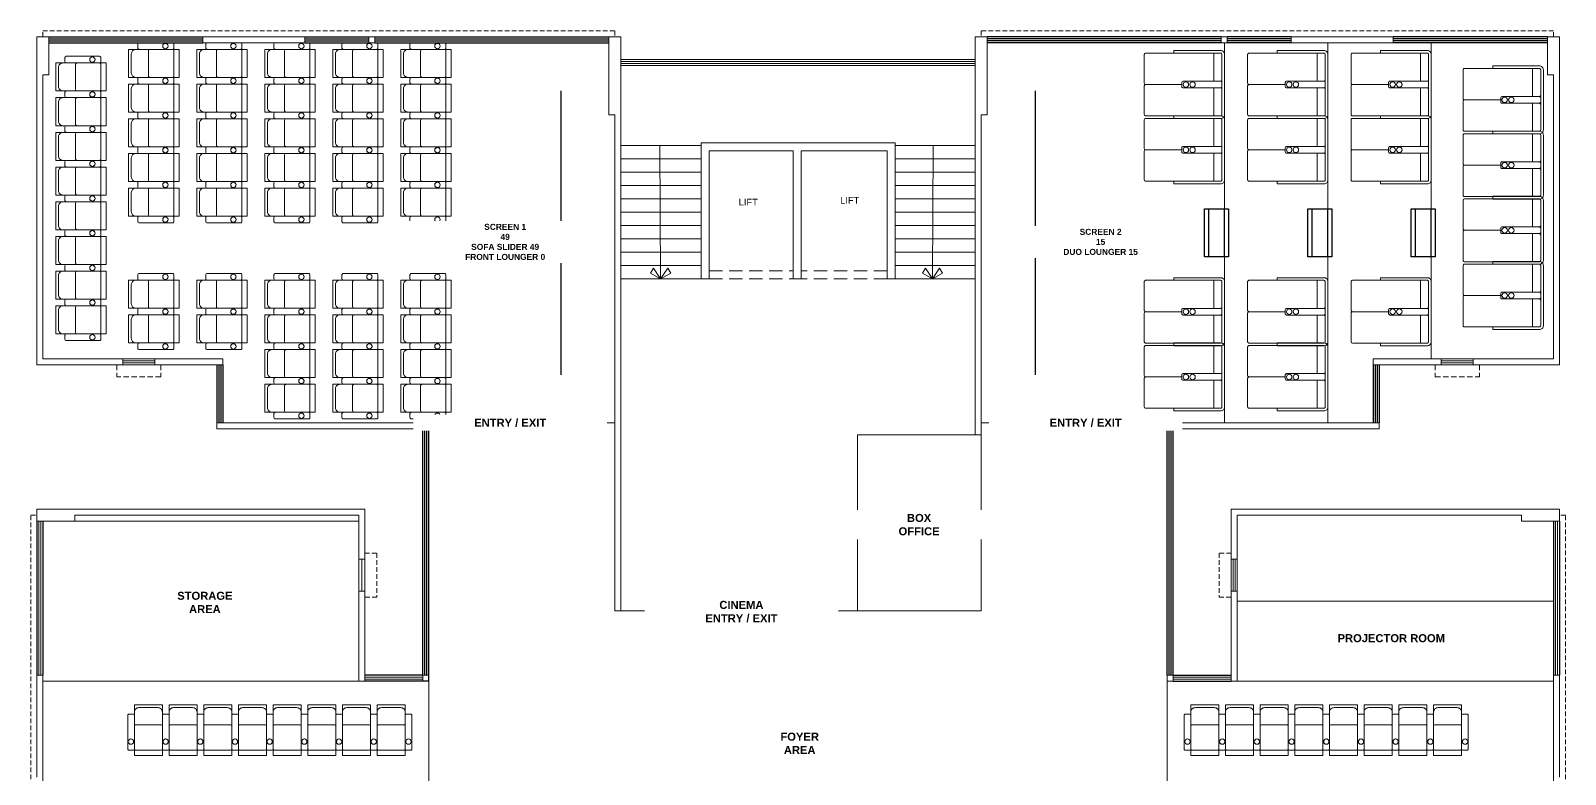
# Model space of a CAD drawing. Header units: inches. Extents: x 1807 to 67852, y 1160 to 20242.
# Drawn here: x 42211 to 43361, y 9205 to 9763 of the extents above; entities that cross this region are included whole.
import ezdxf
from ezdxf.lldxf.tags import DXFTag

# ---------------------------------------------------------------- set-up
doc = ezdxf.new("R2010")
doc.units = ezdxf.units.IN
doc.header["$MEASUREMENT"] = 0
doc.linetypes.add('DASHED', pattern=[0.75, 0.5, -0.25])
for name, color, linetype, lineweight in [('02WINDOW & DOTTED', 8, 'Continuous', 20), ('CHAIRS', 34, 'Continuous', 20), ('Nstair', 8, 'Continuous', 20), ('PROJ.', 8, 'DASHED', 20), ('RAILING', 8, 'Continuous', 25), ('Railing 01', 8, 'Continuous', 18), ('SHOP TEXT', 7, 'Continuous', 15), ('text', 7, 'Continuous', 15), ('wall', 7, 'Continuous', 20), ('WALLS', 7, 'Continuous', 20), ('WINDOW', 8, 'Continuous', 15)]:
    doc.layers.add(name, color=color, linetype=linetype, lineweight=lineweight)
for name, color, linetype in [('Chair', 34, 'Continuous'), ('GF', 36, 'Continuous'), ('step light', 250, 'Continuous')]:
    doc.layers.add(name, color=color, linetype=linetype)
doc.styles.add('Krupalu 1', font='arial.ttf')
doc.styles.add('title block', font='')
doc.styles.get('title block').set_extended_font_data('Gulim')
tags = doc.linetypes.add('HIDDEN', pattern=[0.375, 0.25, -0.125]).pattern_tags.tags
tags[6:7] = [DXFTag(74, 4), DXFTag(75, 0), DXFTag(340, '0'), DXFTag(46, 1.0), DXFTag(50, 0.0), DXFTag(44, 0.0), DXFTag(45, 0.0)]
tags[4:5] = [DXFTag(74, 4), DXFTag(75, 0), DXFTag(340, '0'), DXFTag(46, 1.0), DXFTag(50, 0.0), DXFTag(44, 0.0), DXFTag(45, 0.0)]

# ---------------------------------------------------------------- blocks, each defined once
blk = doc.blocks.new('Recliner chair-01')
at = {"layer": 'CHAIRS', "lineweight": -2}
for points in [[(-10.5, 1), (-10.5, 26, 0.414214), (-11.5, 27), (-14.5, 27, 0.414214), (-15.5, 26), (-15.5, 1, 0.414214), (-14.5, 0), (-11.5, 0, 0.414214)], [(-7.1, 31.9), (7.1, 31.9, -0.414214), (10.5, 28.5), (10.5, 1, -0.414214), (9.5, 0), (-9.5, 0, -0.414214), (-10.5, 1), (-10.5, 28.5, -0.414214)], [(10.5, 1), (10.5, 26, -0.414214), (11.5, 27), (14.5, 27, -0.414214), (15.5, 26), (15.5, 1, -0.414214), (14.5, 0), (11.5, 0, -0.414214)], [(10.5, 1), (10.5, 18, 0.414214), (9.5, 19), (-9.5, 19, 0.414214), (-10.5, 18), (-10.5, 1, 0.414214), (-9.5, 0), (9.5, 0, 0.414214)]]:
    blk.add_lwpolyline(points, format="xyb", close=True, dxfattribs=at)
at = {"layer": 'CHAIRS', "linetype": 'HIDDEN', "lineweight": -2}
blk.add_lwpolyline([(-10.5, 33.9), (10.5, 33.9), (10.5, -4), (-10.5, -4)], close=True, dxfattribs=at)
at = {"layer": 'CHAIRS', "lineweight": -2}
for centre in [(-13, 6.4), (13.1, 6.4)]:
    blk.add_circle(centre, 2, dxfattribs=at)
blk = doc.blocks.new('*U361')
at = {"layer": 'CHAIRS'}
blk.add_blockref('Recliner chair-01', (0, -14.9), dxfattribs=at)
blk = doc.blocks.new('*U360')
at = {"layer": 'GF', "color": 0, "linetype": 'ByBlock', "lineweight": -2}
for p in [(0, 0), (26, 0), (52, 0), (78, 0)]:
    blk.add_blockref('*U361', p, dxfattribs=at)
at = {"layer": 'GF', "color": 0, "linetype": 'ByBlock', "lineweight": -2, "transparency": 16777216}
for p in [(104, 0), (130, 0), (156, 0), (182, 0)]:
    blk.add_blockref('*U361', p, dxfattribs=at)
blk = doc.blocks.new('*U372')
at = {"layer": 'CHAIRS'}
blk.add_blockref('Recliner chair-01', (0, -14.9), dxfattribs=at)
blk = doc.blocks.new('*U371')
at = {"layer": 'GF', "color": 0, "linetype": 'ByBlock', "lineweight": -2}
for p in [(0, 0), (26, 0), (52, 0), (78, 0)]:
    blk.add_blockref('*U372', p, dxfattribs=at)
at = {"layer": 'GF', "color": 0, "linetype": 'ByBlock', "lineweight": -2, "transparency": 16777216}
for p in [(104, 0), (130, 0), (156, 0), (182, 0)]:
    blk.add_blockref('*U372', p, dxfattribs=at)
blk = doc.blocks.new('*U392')
at = {"layer": 'CHAIRS'}
blk.add_blockref('Recliner chair-01', (0, -14.9), dxfattribs=at)
blk = doc.blocks.new('*U391')
at = {"layer": 'GF', "color": 0, "linetype": 'ByBlock', "lineweight": -2}
for p in [(0, 0), (26, 0), (52, 0), (78, 0)]:
    blk.add_blockref('*U392', p, dxfattribs=at)
at = {"layer": 'GF', "color": 0, "linetype": 'ByBlock', "lineweight": -2, "transparency": 16777216}
for p in [(104, 0), (130, 0), (156, 0), (182, 0)]:
    blk.add_blockref('*U392', p, dxfattribs=at)
blk = doc.blocks.new('*U396')
at = {"layer": 'CHAIRS'}
blk.add_blockref('Recliner chair-01', (0, -14.9), dxfattribs=at)
blk = doc.blocks.new('*U395')
at = {"layer": 'GF', "color": 0, "linetype": 'ByBlock', "lineweight": -2}
for p in [(0, 0), (26, 0), (52, 0)]:
    blk.add_blockref('*U396', p, dxfattribs=at)
at = {"layer": 'GF', "color": 0, "linetype": 'ByBlock', "lineweight": -2, "transparency": 16777216}
for p in [(78, 0), (104, 0), (0, -51), (26, -51), (52, -51), (78, -51), (104, -51), (0, -102), (26, -102), (52, -102), (78, -102), (104, -102), (0, -153), (26, -153), (52, -153), (78, -153), (104, -153), (0, -204), (26, -204), (52, -204), (78, -204), (104, -204)]:
    blk.add_blockref('*U396', p, dxfattribs=at)
blk = doc.blocks.new('*U398')
at = {"layer": 'CHAIRS'}
blk.add_blockref('Recliner chair-01', (0, -14.9), dxfattribs=at)
blk = doc.blocks.new('*U397')
at = {"layer": 'GF', "color": 0, "linetype": 'ByBlock', "lineweight": -2}
for p in [(0, 0), (26, 0)]:
    blk.add_blockref('*U398', p, dxfattribs=at)
at = {"layer": 'GF', "color": 0, "linetype": 'ByBlock', "lineweight": -2, "transparency": 16777216}
for p in [(0, -51), (26, -51)]:
    blk.add_blockref('*U398', p, dxfattribs=at)
blk = doc.blocks.new('*U394')
at = {"layer": 'CHAIRS'}
blk.add_blockref('Recliner chair-01', (0, -14.9), dxfattribs=at)
blk = doc.blocks.new('*U393')
at = {"layer": 'GF', "color": 0, "linetype": 'ByBlock', "lineweight": -2}
for p in [(0, 0), (26, 0)]:
    blk.add_blockref('*U394', p, dxfattribs=at)
at = {"layer": 'GF', "color": 0, "linetype": 'ByBlock', "lineweight": -2, "transparency": 16777216}
for p in [(52, 0), (78, 0), (0, -51), (26, -51), (52, -51), (78, -51), (0, -102), (26, -102), (52, -102), (78, -102)]:
    blk.add_blockref('*U394', p, dxfattribs=at)
blk = doc.blocks.new('Lounger with enclosure - Single arm-flat-18')
at = {"layer": 'CHAIRS', "ltscale": 5}
for p, q in [((-607, -207), (-65, -207)), ((65, -207), (607, -207))]:
    blk.add_line(p, q, dxfattribs=at)
at = {"layer": 'CHAIRS'}
for points in [[(-658, -981), (-607, -981), (-607, -77, -0.414214), (-581, -52), (581, -52, -0.414214), (607, -77), (607, -981), (658, -981), (658, -77, 0.414214), (581, 0), (-581, 0, 0.414214), (-658, -77)], [(39, -826), (-39, -826, -0.414214), (-65, -800), (-65, -77, -0.414214), (-39, -52), (39, -52, -0.414214), (65, -77), (65, -800, -0.414214)]]:
    blk.add_lwpolyline(points, format="xyb", close=True, dxfattribs=at)
for points in [[(0, -826), (0, -1528, -0.414214), (-26, -1554), (-581, -1554, -0.414214), (-607, -1528), (-607, -77, -0.414214), (-581, -52), (-90, -52, -0.414214), (-65, -77), (-65, -800, 0.414214), (-39, -826), (0, -826)], [(0, -826), (0, -1528, 0.414214), (26, -1554), (581, -1554, 0.414214), (607, -1528), (607, -77, 0.414214), (581, -52), (90, -52, 0.414214), (65, -77), (65, -800, -0.414214), (39, -826), (0, -826)]]:
    blk.add_lwpolyline(points, format="xyb", dxfattribs=at)
at = {"layer": 'CHAIRS', "ltscale": 5}
for centre in [(0, -620), (0, -749)]:
    blk.add_circle(centre, 52.9, dxfattribs=at)
blk = doc.blocks.new('*U522')
at = {"layer": 'WALLS', "ltscale": 5, "xscale": 0.0387378005297279, "yscale": 0.0387378005297279, "zscale": 0.0387378005297279}
blk.add_blockref('Lounger with enclosure - Single arm-flat-18', (0, 30.1), dxfattribs=at)
blk = doc.blocks.new('*U521')
at = {"layer": 'Chair', "color": 0, "linetype": 'ByBlock', "lineweight": -2}
for p in [(0, 0), (48.9, 0), (97.7, 0), (146.6, 0)]:
    blk.add_blockref('*U522', p, dxfattribs=at)
blk = doc.blocks.new('*U524')
at = {"layer": 'WALLS', "ltscale": 5, "xscale": 0.0387378005297279, "yscale": 0.0387378005297279, "zscale": 0.0387378005297279}
blk.add_blockref('Lounger with enclosure - Single arm-flat-18', (0, 30.1), dxfattribs=at)
blk = doc.blocks.new('*U523')
at = {"layer": 'Chair', "color": 0, "linetype": 'ByBlock', "lineweight": -2}
blk.add_blockref('*U524', (0, 0), dxfattribs=at)
blk = doc.blocks.new('*U520')
at = {"layer": 'WALLS', "ltscale": 5, "xscale": 0.0387378005297279, "yscale": 0.0387378005297279, "zscale": 0.0387378005297279}
blk.add_blockref('Lounger with enclosure - Single arm-flat-18', (0, 30.1), dxfattribs=at)
blk = doc.blocks.new('*U519')
at = {"layer": 'Chair', "color": 0, "linetype": 'ByBlock', "lineweight": -2}
for p in [(0, 0), (48.9, 0), (0, -77.5), (48.9, -77.5), (0, -155), (48.9, -155)]:
    blk.add_blockref('*U520', p, dxfattribs=at)
blk = doc.blocks.new('steplight')
at = {"layer": 'step light', "ltscale": 60, "elevation": 1.4}
for points in [[(161565.4, -82860.6), (161583.4, -82860.6), (161583.4, -82896.6), (161565.4, -82896.6)], [(161565.4, -82860.6), (161568.4, -82860.6), (161568.4, -82896.6), (161565.4, -82896.6)], [(161580.4, -82860.6), (161583.4, -82860.6), (161583.4, -82896.6), (161580.4, -82896.6)]]:
    blk.add_lwpolyline(points, close=True, dxfattribs=at)
blk = doc.blocks.new('*U526')
at = {"layer": 'WALLS', "ltscale": 5, "xscale": 0.0387378005297279, "yscale": 0.0387378005297279, "zscale": 0.0387378005297279}
blk.add_blockref('Lounger with enclosure - Single arm-flat-18', (0, 30.1), dxfattribs=at)
blk = doc.blocks.new('*U525')
at = {"layer": 'Chair', "color": 0, "linetype": 'ByBlock', "lineweight": -2}
blk.add_blockref('*U526', (0, 0), dxfattribs=at)
at = {"layer": 'Chair', "color": 0, "linetype": 'ByBlock', "lineweight": -2, "transparency": 16777216}
for p in [(48.9, 0), (0, -77.5), (48.9, -77.5)]:
    blk.add_blockref('*U526', p, dxfattribs=at)

msp = doc.modelspace()

# ---------------------------------------------------------------- linework, layer by layer
at = {"layer": '02WINDOW & DOTTED'}
for p, q in [((42918.6, 9741.2), (42652.9, 9741.2)), ((42918.6, 9739.7), (42652.9, 9739.7)), ((42918.6, 9738.2), (42652.9, 9738.2)), ((42918.6, 9736.7), (42652.9, 9736.7))]:
    msp.add_line(p, q, dxfattribs=at)
at = {"layer": '02WINDOW & DOTTED', "linetype": 'DASHED', "ltscale": 20}
for p, q in [((42719.1, 9582.7), (42782.1, 9582.7)), ((42719.1, 9576.7), (42782.1, 9576.7)), ((42852.6, 9582.7), (42788.1, 9582.7)), ((42852.6, 9576.7), (42788.1, 9576.7))]:
    msp.add_line(p, q, dxfattribs=at)
at = {"layer": 'Nstair', "ltscale": 10}
for p, q in [((42713.1, 9676.7), (42653.1, 9676.7)), ((42682.3, 9676.7), (42682.8, 9576.7)), ((42858.6, 9676.7), (42918.6, 9676.7)), ((42887.1, 9676.7), (42886.6, 9576.7)), ((42713.1, 9666.7), (42653.1, 9666.7)), ((42858.6, 9666.7), (42918.6, 9666.7)), ((42713.1, 9656.7), (42653.1, 9656.7)), ((42858.6, 9656.7), (42918.6, 9656.7)), ((42713.1, 9646.7), (42653.1, 9646.7)), ((42858.6, 9646.7), (42918.6, 9646.7)), ((42713.1, 9636.7), (42653.1, 9636.7)), ((42858.6, 9636.7), (42918.6, 9636.7)), ((42713.1, 9626.7), (42653.1, 9626.7)), ((42858.6, 9626.7), (42918.6, 9626.7)), ((42713.1, 9616.7), (42653.1, 9616.7)), ((42858.6, 9616.7), (42918.6, 9616.7)), ((42713.1, 9606.7), (42653.1, 9606.7)), ((42713.1, 9596.7), (42653.1, 9596.7)), ((42858.6, 9606.7), (42918.6, 9606.7)), ((42858.6, 9596.7), (42918.6, 9596.7)), ((42713.1, 9586.7), (42653.1, 9586.7)), ((42675.3, 9580.9), (42677.4, 9584.8)), ((42677.4, 9584.8), (42682.8, 9576.7)), ((42688.2, 9584.8), (42682.8, 9576.7)), ((42690.4, 9580.9), (42688.2, 9584.8)), ((42858.6, 9586.7), (42918.6, 9586.7)), ((42879.1, 9580.9), (42881.3, 9584.8)), ((42881.3, 9584.8), (42886.6, 9576.7)), ((42892, 9584.8), (42886.6, 9576.7)), ((42894.2, 9580.9), (42892, 9584.8)), ((42713.1, 9576.7), (42653.1, 9576.7)), ((42682.8, 9576.7), (42675.3, 9580.9)), ((42682.8, 9576.7), (42690.4, 9580.9)), ((42858.6, 9576.7), (42918.6, 9576.7)), ((42886.6, 9576.7), (42879.1, 9580.9)), ((42886.6, 9576.7), (42894.2, 9580.9))]:
    msp.add_line(p, q, dxfattribs=at)
at = {"layer": 'PROJ.', "ltscale": 8}
for p, q in [((42275.1, 9512.2), (42275.1, 9503.2)), ((42308.1, 9503.2), (42275.1, 9503.2)), ((42308.1, 9512.2), (42308.1, 9503.2)), ((43263.6, 9512.2), (43263.6, 9503.2)), ((43263.6, 9503.2), (43296.6, 9503.2)), ((43296.6, 9512.2), (43296.6, 9503.2))]:
    msp.add_line(p, q, dxfattribs=at)
at = {"layer": 'PROJ.', "ltscale": 7}
for points in [[(42219.6, 9758.2), (42219.6, 9762.7), (42648.6, 9762.7), (42648.6, 9758.2)], [(43352.1, 9758.2), (43352.1, 9762.7), (42923.1, 9762.7), (42923.1, 9758.2)], [(42215.1, 8970.7), (42210.6, 8970.7), (42210.6, 9399.7), (42215.1, 9399.7)], [(43356.6, 8970.7), (43361.1, 8970.7), (43361.1, 9399.7), (43356.6, 9399.7)], [(42461.1, 9371.2), (42470.1, 9371.2), (42470.1, 9338.2), (42461.1, 9338.2)], [(43110.6, 9371.2), (43101.6, 9371.2), (43101.6, 9338.2), (43110.6, 9338.2)]]:
    msp.add_lwpolyline(points, dxfattribs=at)
at = {"layer": 'RAILING'}
for p, q in [((42224.1, 9758.2), (42339.6, 9758.2)), ((42224.1, 9756.7), (42339.6, 9756.7)), ((42416.1, 9758.2), (42464.1, 9758.2)), ((42416.1, 9756.7), (42464.1, 9756.7)), ((42468.6, 9758.2), (42644.1, 9758.2)), ((42468.6, 9756.7), (42644.1, 9756.7)), ((43103.1, 9758.2), (42927.6, 9758.2)), ((43103.1, 9756.7), (42927.6, 9756.7)), ((43155.6, 9758.2), (43107.6, 9758.2)), ((43155.6, 9756.7), (43107.6, 9756.7)), ((43347.6, 9758.2), (43232.1, 9758.2)), ((43347.6, 9756.7), (43232.1, 9756.7)), ((42224.1, 9755.2), (42339.6, 9755.2)), ((42224.1, 9753.7), (42339.6, 9753.7)), ((42416.1, 9755.2), (42464.1, 9755.2)), ((42416.1, 9753.7), (42464.1, 9753.7)), ((42468.6, 9755.2), (42644.1, 9755.2)), ((42468.6, 9753.7), (42644.1, 9753.7)), ((43103.1, 9755.2), (42927.6, 9755.2)), ((43103.1, 9753.7), (42927.6, 9753.7)), ((43155.6, 9755.2), (43107.6, 9755.2)), ((43155.6, 9753.7), (43107.6, 9753.7)), ((43347.6, 9755.2), (43232.1, 9755.2)), ((43347.6, 9753.7), (43232.1, 9753.7)), ((42350.1, 9512.2), (42350.1, 9468.7)), ((42351.6, 9512.2), (42351.6, 9468.7)), ((42353.1, 9512.2), (42353.1, 9468.7)), ((42354.6, 9512.2), (42354.6, 9468.7)), ((43217.1, 9512.2), (43217.1, 9468.7)), ((43218.6, 9512.2), (43218.6, 9468.7)), ((43220.1, 9512.2), (43220.1, 9468.7)), ((43221.6, 9512.2), (43221.6, 9468.7)), ((42504.6, 9279.7), (42504.6, 9464.2)), ((42506.1, 9279.7), (42506.1, 9464.2)), ((42507.6, 9279.7), (42507.6, 9464.2)), ((42509.1, 9275.2), (42509.1, 9464.2)), ((43062.6, 9279.7), (43062.6, 9464.2)), ((43064.1, 9279.7), (43064.1, 9464.2)), ((43065.6, 9279.7), (43065.6, 9464.2)), ((43067.1, 9279.7), (43067.1, 9464.2)), ((42215.1, 9395.2), (42215.1, 9279.7)), ((42219.6, 9395.2), (42219.6, 9279.7)), ((43352.1, 9395.2), (43352.1, 9279.7)), ((43356.6, 9395.2), (43356.6, 9279.7)), ((42504.6, 9279.7), (42461.1, 9279.7)), ((42509.1, 9275.2), (42461.1, 9275.2)), ((43067.1, 9279.7), (43110.6, 9279.7)), ((43067.1, 9275.2), (43110.6, 9275.2))]:
    msp.add_line(p, q, dxfattribs=at)
at = {"layer": 'Railing 01'}
for p, q in [((42216.6, 9395.2), (42216.6, 9279.7)), ((42218.1, 9395.2), (42218.1, 9279.7)), ((43353.6, 9395.2), (43353.6, 9279.7)), ((43355.1, 9395.2), (43355.1, 9279.7)), ((42504.6, 9278.2), (42461.1, 9278.2)), ((42504.6, 9276.7), (42461.1, 9276.7)), ((43067.1, 9278.2), (43110.6, 9278.2)), ((43067.1, 9276.7), (43110.6, 9276.7))]:
    msp.add_line(p, q, dxfattribs=at)
at = {"layer": 'step light', "linetype": 'Continuous', "lineweight": 0, "ltscale": 50}
for points in [[(43105.6, 9468.7), (43105.6, 9753.7)], [(43183.1, 9468.7), (43183.1, 9753.7)], [(43260.6, 9516.7), (43260.6, 9753.7)]]:
    msp.add_lwpolyline(points, dxfattribs=at)
at = {"layer": 'wall'}
for p, q in [((42215.1, 9758.2), (42215.1, 9512.2)), ((42215.1, 9758.2), (42224.1, 9758.2)), ((42224.1, 9734.2), (42224.1, 9758.2)), ((42339.6, 9758.2), (42339.6, 9753.7)), ((42339.6, 9758.2), (42416.1, 9758.2)), ((42416.1, 9758.2), (42416.1, 9753.7)), ((42464.1, 9758.2), (42464.1, 9758.2)), ((42464.1, 9758.2), (42468.6, 9758.2)), ((42644.1, 9758.2), (42644.1, 9704.2)), ((42644.1, 9758.2), (42653.1, 9758.2)), ((42653.1, 9758.2), (42653.1, 9328)), ((42918.6, 9758.2), (42918.6, 9459.7)), ((42927.6, 9758.2), (42918.6, 9758.2)), ((42927.6, 9758.2), (42927.6, 9704.2)), ((43103.1, 9758.2), (43103.1, 9753.7)), ((43107.6, 9758.2), (43103.1, 9758.2)), ((43107.6, 9758.2), (43107.6, 9753.7)), ((43155.6, 9758.2), (43155.6, 9753.7)), ((43232.1, 9758.2), (43155.6, 9758.2)), ((43232.1, 9758.2), (43232.1, 9753.7)), ((43347.6, 9734.2), (43347.6, 9758.2)), ((43356.6, 9758.2), (43347.6, 9758.2)), ((43356.6, 9758.2), (43356.6, 9512.2)), ((42339.6, 9753.7), (42411.6, 9753.7)), ((42411.6, 9753.7), (42411.6, 9753.7)), ((42416.1, 9753.7), (42411.6, 9753.7)), ((43232.1, 9753.7), (43155.6, 9753.7)), ((42224.1, 9729.7), (42224.1, 9734.2)), ((43347.6, 9729.7), (43347.6, 9734.2)), ((43347.6, 9734.2), (43347.6, 9734.2)), ((42219.6, 9729.7), (42219.6, 9569.2)), ((42224.1, 9729.7), (42219.6, 9729.7)), ((43347.6, 9729.7), (43352.1, 9729.7)), ((43352.1, 9729.7), (43352.1, 9569.2)), ((42644.1, 9699.7), (42644.1, 9704.2)), ((42644.1, 9704.2), (42644.1, 9704.2)), ((42644.1, 9699.7), (42648.6, 9699.7)), ((42648.6, 9699.7), (42648.6, 9328)), ((42923.1, 9699.7), (42923.1, 9459.7)), ((42927.6, 9699.7), (42923.1, 9699.7)), ((42927.6, 9699.7), (42927.6, 9704.2)), ((42927.6, 9704.2), (42927.6, 9704.2)), ((42788.1, 9678.7), (42713.1, 9678.7)), ((42713.1, 9678.7), (42713.1, 9576.7)), ((42782.1, 9678.7), (42858.6, 9678.7)), ((42858.6, 9678.7), (42858.6, 9576.7)), ((42719.1, 9576.7), (42719.1, 9672.7)), ((42719.1, 9672.7), (42782.1, 9672.7)), ((42782.1, 9672.7), (42782.1, 9576.7)), ((42782.1, 9576.7), (42782.1, 9672.7)), ((42788.1, 9576.7), (42788.1, 9672.7)), ((42852.6, 9672.7), (42788.1, 9672.7)), ((42788.1, 9672.7), (42788.1, 9576.7)), ((42852.6, 9576.7), (42852.6, 9672.7)), ((42713.1, 9576.7), (42719.1, 9576.7)), ((42782.1, 9576.7), (42788.1, 9576.7)), ((42788.1, 9576.7), (42782.1, 9576.7)), ((42858.6, 9576.7), (42852.6, 9576.7)), ((42219.6, 9569.2), (42219.6, 9564.7)), ((42219.6, 9569.2), (42219.6, 9569.2)), ((42219.6, 9564.7), (42219.6, 9564.7)), ((42219.6, 9564.7), (42219.6, 9516.7)), ((43352.1, 9569.2), (43352.1, 9564.7)), ((43352.1, 9569.2), (43352.1, 9569.2)), ((43352.1, 9564.7), (43352.1, 9564.7)), ((43352.1, 9564.7), (43352.1, 9516.7)), ((42279.6, 9516.7), (42219.6, 9516.7)), ((42279.6, 9516.7), (42279.6, 9512.2)), ((42303.6, 9516.7), (42303.6, 9512.2)), ((42354.6, 9516.7), (42303.6, 9516.7)), ((42308.1, 9516.7), (42308.1, 9516.7)), ((42354.6, 9516.7), (42354.6, 9512.2)), ((43217.1, 9516.7), (43268.1, 9516.7)), ((43217.1, 9516.7), (43217.1, 9512.2)), ((43268.1, 9516.7), (43268.1, 9512.2)), ((43292.1, 9516.7), (43292.1, 9512.2)), ((43292.1, 9516.7), (43352.1, 9516.7)), ((42279.6, 9512.2), (42215.1, 9512.2)), ((42354.6, 9512.2), (42303.6, 9512.2)), ((43217.1, 9512.2), (43268.1, 9512.2)), ((43292.1, 9512.2), (43356.6, 9512.2)), ((42350.1, 9468.7), (42350.1, 9464.2)), ((43221.6, 9468.7), (43221.6, 9464.2)), ((42461.1, 9404.2), (42215.1, 9404.2)), ((42215.1, 9395.2), (42215.1, 9404.2)), ((42243.6, 9399.7), (42243.6, 9395.2)), ((42404.1, 9399.7), (42243.6, 9399.7)), ((42404.1, 9399.7), (42404.1, 9399.7)), ((42408.6, 9399.7), (42404.1, 9399.7)), ((42408.6, 9399.7), (42408.6, 9399.7)), ((42461.1, 9366.7), (42461.1, 9404.2)), ((43110.6, 9404.2), (43356.6, 9404.2)), ((43110.6, 9366.7), (43110.6, 9404.2)), ((43115.1, 9399.7), (43163.1, 9399.7)), ((43115.1, 9366.7), (43115.1, 9399.7)), ((43163.1, 9399.7), (43328.1, 9399.7)), ((43328.1, 9399.7), (43328.1, 9395.2)), ((43356.6, 9395.2), (43356.6, 9404.2)), ((42239.1, 9395.2), (42215.1, 9395.2)), ((42239.1, 9395.2), (42239.1, 9395.2)), ((42239.1, 9395.2), (42243.6, 9395.2)), ((43332.6, 9395.2), (43328.1, 9395.2)), ((43332.6, 9395.2), (43356.6, 9395.2)), ((43332.6, 9395.2), (43332.6, 9395.2)), ((42461.1, 9366.7, 2), (42456.6, 9366.7, 2)), ((43110.6, 9366.7), (43115.1, 9366.7)), ((42456.6, 9275.2), (42456.6, 9342.7)), ((42461.1, 9342.7), (42456.6, 9342.7)), ((42461.1, 9275.2), (42461.1, 9342.7)), ((43110.6, 9275.2), (43110.6, 9342.7)), ((43110.6, 9342.7), (43115.1, 9342.7)), ((43115.1, 9275.2), (43115.1, 9342.7)), ((42215.1, 9279.7), (42215.1, 9203.2)), ((42219.6, 9279.7), (42215.1, 9279.7)), ((42219.6, 9279.7), (42219.6, 9207.7)), ((42461.1, 9275.2), (42456.6, 9275.2)), ((43067.1, 9279.7), (43062.6, 9279.7)), ((43110.6, 9275.2), (43115.1, 9275.2)), ((43352.1, 9279.7), (43352.1, 9207.7)), ((43352.1, 9279.7), (43356.6, 9279.7)), ((43356.6, 9279.7), (43356.6, 9203.2)), ((42219.6, 9207.7), (42219.6, 9207.7)), ((42219.6, 9207.7), (42219.6, 9203.2)), ((43352.1, 9207.7), (43352.1, 9207.7)), ((43352.1, 9207.7), (43352.1, 9203.2))]:
    msp.add_line(p, q, dxfattribs=at)
for points in [[(42354.6, 9468.7), (42350.1, 9468.7)], [(43221.6, 9464.2), (43062.6, 9464.2), (43062.6, 9468.7), (43221.6, 9468.7)], [(42350.1, 9464.2), (42509.1, 9464.2)]]:
    msp.add_lwpolyline(points, dxfattribs=at)
at = {"layer": 'WALLS', "lineweight": 30}
for p, q in [((42607.9, 9717.7), (42607.9, 9504.7)), ((42963.6, 9717.7), (42963.6, 9504.7))]:
    msp.add_line(p, q, dxfattribs=at)
at = {"layer": 'WALLS'}
for p, q in [((42509.1, 9468.7), (42648.6, 9468.7)), ((43062.6, 9468.7), (42923.1, 9468.7)), ((42923.1, 9459.7), (42918.6, 9459.7)), ((42648.6, 9328), (42653.1, 9328)), ((42653.1, 9328), (42830.5, 9328))]:
    msp.add_line(p, q, dxfattribs=at)
for points in [[(42468.6, 9753.7), (42464.1, 9753.7), (42464.1, 9758.2), (42468.6, 9758.2)], [(42509.1, 9464.2), (42350.1, 9464.2), (42350.1, 9468.7), (42509.1, 9468.7)], [(42830.5, 9459.7), (42923.1, 9459.7), (42923.1, 9328), (42830.5, 9328)], [(42456.6, 9275.2), (42219.6, 9275.2), (42219.6, 9395.2), (42456.6, 9395.2)], [(43115.1, 9275.2), (43352.1, 9275.2), (43352.1, 9335.2), (43115.1, 9335.2)], [(42509.1, 8661.7), (42456.6, 8661.7), (42456.6, 8625.7), (42219.6, 8625.7), (42219.6, 9275.2), (42509.1, 9275.2)], [(42509.1, 9279.7), (42504.6, 9279.7), (42504.6, 9275.2), (42509.1, 9275.2)], [(43062.6, 9279.7), (43067.1, 9279.7), (43067.1, 9275.2), (43062.6, 9275.2)], [(43062.6, 8661.7), (43115.1, 8661.7), (43115.1, 8625.7), (43352.1, 8625.7), (43352.1, 9275.2), (43062.6, 9275.2)]]:
    msp.add_lwpolyline(points, close=True, dxfattribs=at)
for points in [[(43103.1, 9753.7), (43107.6, 9753.7)], [(42408.6, 9399.7), (42456.6, 9399.7), (42456.6, 9366.7)]]:
    msp.add_lwpolyline(points, dxfattribs=at)
at = {"layer": 'WINDOW'}
for p, q in [((42303.6, 9516.7), (42279.6, 9516.7)), ((42303.6, 9515.2), (42279.6, 9515.2)), ((43268.1, 9516.7), (43292.1, 9516.7)), ((43268.1, 9515.2), (43292.1, 9515.2)), ((42303.6, 9513.7), (42279.6, 9513.7)), ((42303.6, 9512.2), (42279.6, 9512.2)), ((43268.1, 9513.7), (43292.1, 9513.7)), ((43268.1, 9512.2), (43292.1, 9512.2)), ((42456.6, 9342.8, -2), (42456.6, 9366.8, -2)), ((42458.8, 9342.6, -2), (42458.8, 9366.7, -2)), ((42461.1, 9342.7), (42461.1, 9366.7)), ((43110.6, 9342.7), (43110.6, 9366.7)), ((43112.1, 9342.7), (43112.1, 9366.7)), ((43113.6, 9342.7), (43113.6, 9366.7)), ((43115.1, 9342.7), (43115.1, 9366.7))]:
    msp.add_line(p, q, dxfattribs=at)

# ---------------------------------------------------------------- block references
at = {"layer": 'Chair'}
for name, p, rotation in [('*U519', (43230.5, 9722.3), 269.9999999999967), ('*U521', (43314.5, 9710.8), 270.0000000000034), ('*U523', (43230.5, 9552.1), 270.0000000000034)]:
    msp.add_blockref(name, p, dxfattribs=dict(at, rotation=rotation))
at = {"layer": 'GF', "xscale": -1}
for name, p, rotation in [('*U395', (42303, 9738.2), 89.99999999987564), ('*U391', (42248.3, 9728), 89.99999999998565), ('*U397', (42303, 9565.2), 89.99999999987564), ('*U393', (42405, 9565.2), 89.99999999987564)]:
    msp.add_blockref(name, p, dxfattribs=dict(at, rotation=rotation))
msp.add_blockref('*U371', (42480.8, 9238.4), dxfattribs=at)
at = {"layer": 'GF', "rotation": 359.9999999995785}
msp.add_blockref('*U360', (43090.8, 9238.4), dxfattribs=at)
at = {"layer": 'step light', "ltscale": 60, "rotation": 359.9999999999967}
for p in [(-118474.8, 92489.8, -1.4), (-118397.3, 92489.8, -1.4), (-118319.9, 92489.8, -1.4)]:
    msp.add_blockref('steplight', p, dxfattribs=at)

# ---------------------------------------------------------------- texts
at = {"layer": 'SHOP TEXT', "ltscale": 0.1, "style": 'Krupalu 1'}
for p in [(42741.3, 9631.7), (42817.4, 9633.1)]:
    msp.add_text('LIFT', height=5, dxfattribs=at).set_placement(p)
at = {"layer": 'text', "insert": (42717.5, 9228.6), "char_height": 6, "width": 139.144, "attachment_point": 4, "style": 'title block', "bg_fill": 2}
msp.add_mtext('\\pxqc;{\\fArial|b1|i0|c0|p34;FOYER\\PAREA}', dxfattribs=at)

# ---------------------------------------------------------------- next in the draw order: texts
at = {"layer": 'text', "width": 139.144, "style": 'title block', "bg_fill": 2}
for s, insert, char_height, attachment_point in [('\\pxqc;{\\fArial|b1|i0|c0|p34;SCREEN 1\\P49\\PSOFA SLIDER 49\\PFRONT LOUNGER 0}', (42496.7, 9604.4), 4.5, 4), ('\\pxqc;{\\fArial|b1|i0|c0|p34;SCREEN 2\\P15\\PDUO LOUNGER 15}', (42943.1, 9604.4), 4.5, 4), ('\\pxqc;{\\fArial|b1|i0|c0|p34;ENTRY / EXIT}', (42639.6, 9468.8), 6, 6), ('\\pxqc;{\\fArial|b1|i0|c0|p34;ENTRY / EXIT}', (42931.9, 9468.8), 6, 4), ('\\pxqc;{\\fArial|b1|i0|c0|p34;BOX\\POFFICE}', (42807, 9392.5), 6, 4), ('\\pxqc;{\\fArial|b1|i0|c0|p34;STORAGE\\PAREA}', (42410.7, 9334.2), 6, 6), ('\\pxqc;{\\fArial|b1|i0|c0|p34;CINEMA\\PENTRY / EXIT}', (42673.8, 9327.3), 6, 4), ('\\pxqc;{\\fArial|b1|i0|c0|p34;PROJECTOR ROOM}', (43161, 9307.4), 6, 4)]:
    msp.add_mtext(s, dxfattribs=dict(at, insert=insert, char_height=char_height, attachment_point=attachment_point))

# ---------------------------------------------------------------- next in the draw order: block references
at = {"layer": 'Chair', "rotation": 270.0000000000034}
msp.add_blockref('*U525', (43153, 9552.1), dxfattribs=at)

doc.saveas('drawing.dxf')
